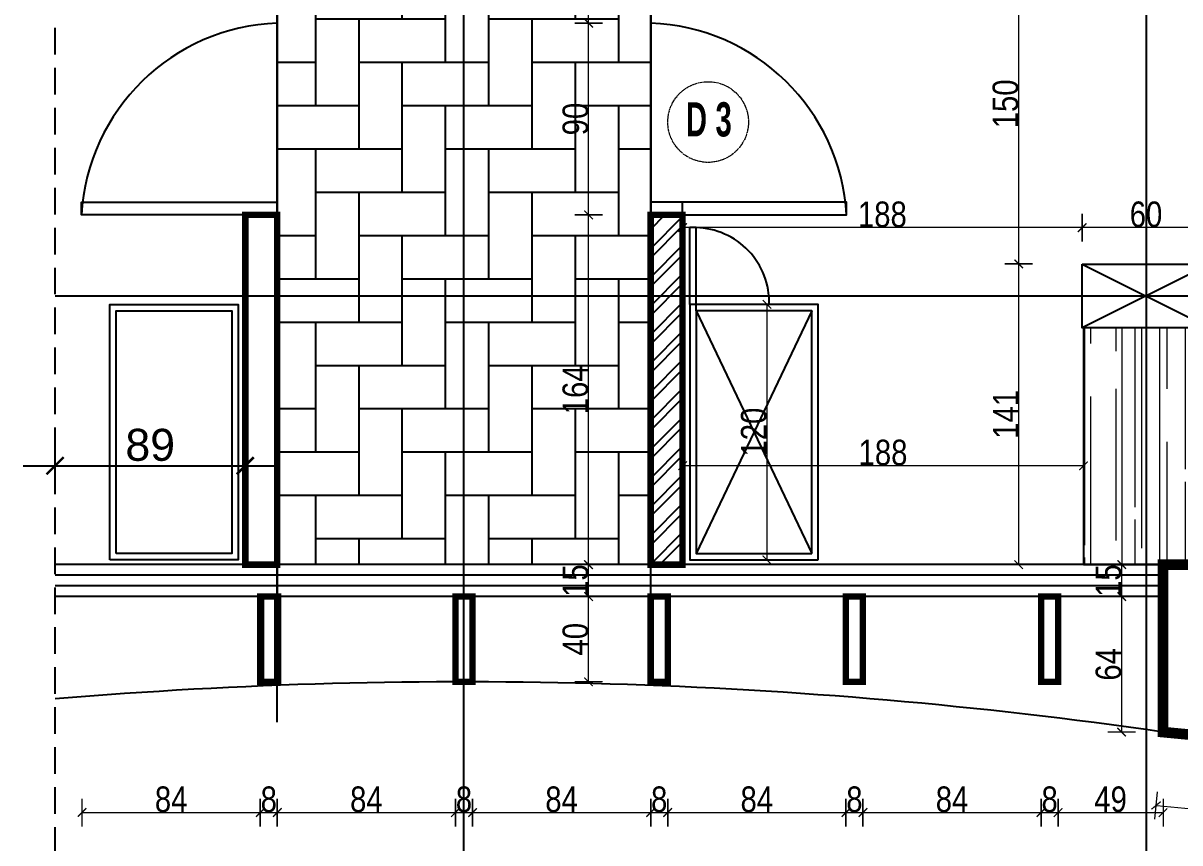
# Model space of a CAD drawing. Extents: x 250879 to 348495, y -51522 to -9360.
# Drawn here: x 284302 to 284845, y -18187 to -17802 of the extents above; entities that cross this region are included whole.
import ezdxf

# ---------------------------------------------------------------- set-up
doc = ezdxf.new("R2010")
doc.units = 0
doc.linetypes.add('CENTER2', pattern=[1.125, 0.75, -0.125, 0.125, -0.125])
doc.linetypes.add('DASHED2', pattern=[0.375, 0.25, -0.125])
doc.layers.get('0').update_dxf_attribs({"linetype": 'CONTINUOUS'})
doc.layers.get('DEFPOINTS').update_dxf_attribs({"color": 9, "linetype": 'CONTINUOUS'})
for name, color, linetype in [('AXIS', 1, 'CONTINUOUS'), ('COLUMN', 5, 'CONTINUOUS'), ('FURNITURE', 4, 'CONTINUOUS'), ('HATCH', 8, 'CONTINUOUS'), ('TEXT', 3, 'CONTINUOUS'), ('WALL', 7, 'CONTINUOUS'), ('WALL1', 2, 'CONTINUOUS')]:
    doc.layers.add(name, color=color, linetype=linetype)
doc.layers.add('AXIS CIRCLE', color=10, linetype='CENTER2', lineweight=20)
doc.layers.add('dimention', color=151, linetype='CONTINUOUS', lineweight=13)
doc.styles.add('DIMTEXT', font='ERASMD.TTF', dxfattribs={"width": 0.75})
doc.styles.get("Standard").update_dxf_attribs({"font": 'sanss___.ttf', "height": 15})
doc.styles.add('yon', font='ARIALN.TTF')
doc.dimstyles.new('CM', dxfattribs={"dimscale": 0, "dimtxt": 12, "dimasz": 0.4, "dimexe": 50, "dimexo": 1000, "dimgap": 0.03, "dimtad": 1, "dimdec": 0, "dimzin": 0, "dimdsep": 46, "dimtxsty": 'yon', "dimblk": 'Ar thick3', "dimcen": 3, "dimdle": 8, "dimse1": 1, "dimse2": 1, "dimclrd": 8, "dimclre": 8, "dimclrt": 30, "dimadec": 0, "dimazin": 0, "dimtfac": 1, "dimtdec": 0, "dimtix": 1, "dimtmove": 1, "dimatfit": 3, "dimfxl": 50, "dimtolj": 1, "dimtzin": 0, "dimlwd": 9, "dimarcsym": 0})
doc.dimstyles.new('STANDARD$0', dxfattribs={"dimscale": 0, "dimtxt": 12, "dimasz": 8, "dimexe": 15, "dimexo": 0.0625, "dimgap": 2, "dimtad": 1, "dimdec": 0, "dimzin": 0, "dimdsep": 46, "dimtxsty": 'Standard', "dimblk1": 'ARCHTICK', "dimblk2": 'ARCHTICK', "dimsah": 1, "dimcen": 0.09, "dimdle": 15, "dimclrd": 3, "dimclre": 3, "dimclrt": 3, "dimazin": 0, "dimtfac": 1, "dimtdec": 0, "dimtofl": 0, "dimtmove": 1, "dimatfit": 3, "dimldrblk": 'ARCHTICK', "dimfxl": 1.0455, "dimfxlon": 1, "dimtolj": 1, "dimtzin": 0, "dimarcsym": 0})

# ---------------------------------------------------------------- blocks, each defined once
blk = doc.blocks.new('COLUMN')
at = {"layer": 'AXIS'}
for p, q in [((236924.7, -9644.26), (236984.7, -9674.26)), ((236984.7, -9644.26), (236924.7, -9674.26))]:
    blk.add_line(p, q, dxfattribs=at)
at = {"layer": 'COLUMN'}
blk.add_lwpolyline([(236924.7, -9644.26), (236984.7, -9644.26), (236984.7, -9674.26), (236924.7, -9674.26)], close=True, dxfattribs=at)
blk = doc.blocks.new('Ar thick3')
at = {"layer": 'dimention'}
blk.add_line((0, 16.2), (0, -16.2), dxfattribs=at)
at = {"layer": 'dimention', "const_width": 1.5}
blk.add_lwpolyline([(-5, -5.1), (5, 4.9)], dxfattribs=at)
blk = doc.blocks.new('*D965')
at = {"layer": 'DEFPOINTS', "color": 0, "linetype": 'Continuous', "transparency": 16777216}
for p in [(284611.6, -18009.82), (284611.6, -18011.46), (284799.73, -18011.46)]:
    blk.add_point(p, dxfattribs=at)
at = {"layer": 'WALL', "color": 8, "linetype": 'Continuous', "lineweight": 9, "transparency": 16777216}
blk.add_line((284799.33, -18009.82), (284612, -18009.82), dxfattribs=at)
at = {"layer": 'WALL', "color": 8, "linetype": 'Continuous', "lineweight": 9, "transparency": 16777216, "xscale": 0.4, "yscale": 0.4, "zscale": 0.4, "rotation": 180}
blk.add_blockref('Ar thick3', (284611.6, -18009.82), dxfattribs=at)
at = {"layer": 'WALL', "color": 8, "linetype": 'Continuous', "lineweight": 9, "transparency": 16777216, "xscale": 0.4, "yscale": 0.4, "zscale": 0.4}
blk.add_blockref('Ar thick3', (284799.73, -18009.82), dxfattribs=at)
at = {"layer": 'WALL', "color": 30, "linetype": 'Continuous', "transparency": 16777216, "insert": (284705.67, -18003.67), "char_height": 12, "attachment_point": 5, "style": 'yon'}
blk.add_mtext('\\A1;188', dxfattribs=at)
blk = doc.blocks.new('*D966')
at = {"layer": 'DEFPOINTS', "color": 0, "linetype": 'Continuous', "transparency": 16777216}
for p in [(284655.71, -17934.12), (284651.19, -18053.97), (284655.71, -18053.97)]:
    blk.add_point(p, dxfattribs=at)
at = {"layer": 'WALL', "color": 8, "linetype": 'Continuous', "lineweight": 9, "transparency": 16777216}
blk.add_line((284651.19, -17934.52), (284651.19, -18053.57), dxfattribs=at)
at = {"layer": 'WALL', "color": 8, "linetype": 'Continuous', "lineweight": 9, "transparency": 16777216, "xscale": 0.4, "yscale": 0.4, "zscale": 0.4}
for p, rotation in [((284651.19, -17934.12), 90), ((284651.19, -18053.97), 270)]:
    blk.add_blockref('Ar thick3', p, dxfattribs=dict(at, rotation=rotation))
at = {"layer": 'WALL', "color": 30, "linetype": 'Continuous', "transparency": 16777216, "insert": (284645.04, -17994.04), "char_height": 12, "attachment_point": 5, "rotation": 90, "style": 'yon'}
blk.add_mtext('\\A1;120', dxfattribs=at)
blk = doc.blocks.new('*D960')
at = {"layer": 'DEFPOINTS', "color": 0, "linetype": 'Continuous', "transparency": 16777216}
for p in [(284317.02, -18124.16), (284837.13, -18124.16), (284837.13, -18234.95)]:
    blk.add_point(p, dxfattribs=at)
at = {"layer": 'WALL', "color": 8, "linetype": 'Continuous', "lineweight": 9, "transparency": 16777216}
blk.add_line((284317.42, -18234.95), (284836.73, -18234.95), dxfattribs=at)
at = {"layer": 'WALL', "color": 8, "linetype": 'Continuous', "lineweight": 9, "transparency": 16777216, "xscale": 0.4, "yscale": 0.4, "zscale": 0.4, "rotation": 180}
blk.add_blockref('Ar thick3', (284317.02, -18234.95), dxfattribs=at)
at = {"layer": 'WALL', "color": 8, "linetype": 'Continuous', "lineweight": 9, "transparency": 16777216, "xscale": 0.4, "yscale": 0.4, "zscale": 0.4}
blk.add_blockref('Ar thick3', (284837.13, -18234.95), dxfattribs=at)
at = {"layer": 'WALL', "color": 30, "linetype": 'Continuous', "transparency": 16777216, "insert": (284577.08, -18228.79), "char_height": 12, "attachment_point": 5, "style": 'yon'}
blk.add_mtext('\\A1;520', dxfattribs=at)
blk = doc.blocks.new('*D961')
at = {"layer": 'DEFPOINTS', "color": 0, "linetype": 'Continuous', "transparency": 16777216}
for p in [(284837.13, -18124.16), (285289.6, -18167.44), (285289.6, -18234.95)]:
    blk.add_point(p, dxfattribs=at)
at = {"layer": 'WALL', "color": 8, "linetype": 'Continuous', "lineweight": 9, "transparency": 16777216}
blk.add_line((284837.53, -18234.95), (285289.2, -18234.95), dxfattribs=at)
at = {"layer": 'WALL', "color": 8, "linetype": 'Continuous', "lineweight": 9, "transparency": 16777216, "xscale": 0.4, "yscale": 0.4, "zscale": 0.4, "rotation": 180}
blk.add_blockref('Ar thick3', (284837.13, -18234.95), dxfattribs=at)
at = {"layer": 'WALL', "color": 8, "linetype": 'Continuous', "lineweight": 9, "transparency": 16777216, "xscale": 0.4, "yscale": 0.4, "zscale": 0.4}
blk.add_blockref('Ar thick3', (285289.6, -18234.95), dxfattribs=at)
at = {"layer": 'WALL', "color": 30, "linetype": 'Continuous', "transparency": 16777216, "insert": (285063.36, -18228.79), "char_height": 12, "attachment_point": 5, "style": 'yon'}
blk.add_mtext('\\A1;452', dxfattribs=at)
blk = doc.blocks.new('*D973')
at = {"layer": 'DEFPOINTS', "color": 0, "linetype": 'Continuous', "transparency": 16777216}
for p in [(284329.69, -18111.2), (284413.33, -18111.2), (284413.33, -18172.53)]:
    blk.add_point(p, dxfattribs=at)
at = {"layer": 'WALL', "color": 8, "linetype": 'Continuous', "lineweight": 9, "transparency": 16777216}
blk.add_line((284330.09, -18172.53), (284412.93, -18172.53), dxfattribs=at)
at = {"layer": 'WALL', "color": 8, "linetype": 'Continuous', "lineweight": 9, "transparency": 16777216, "xscale": 0.4, "yscale": 0.4, "zscale": 0.4, "rotation": 180}
blk.add_blockref('Ar thick3', (284329.69, -18172.53), dxfattribs=at)
at = {"layer": 'WALL', "color": 8, "linetype": 'Continuous', "lineweight": 9, "transparency": 16777216, "xscale": 0.4, "yscale": 0.4, "zscale": 0.4}
blk.add_blockref('Ar thick3', (284413.33, -18172.53), dxfattribs=at)
at = {"layer": 'WALL', "color": 30, "linetype": 'Continuous', "transparency": 16777216, "insert": (284371.51, -18166.37), "char_height": 12, "attachment_point": 5, "style": 'yon'}
blk.add_mtext('\\A1;84', dxfattribs=at)
blk = doc.blocks.new('*D974')
at = {"layer": 'DEFPOINTS', "color": 0, "linetype": 'Continuous', "transparency": 16777216}
for p in [(284413.33, -18111.2), (284421.33, -18111.2), (284421.33, -18172.53)]:
    blk.add_point(p, dxfattribs=at)
at = {"layer": 'WALL', "color": 8, "linetype": 'Continuous', "lineweight": 9, "transparency": 16777216}
blk.add_line((284413.73, -18172.53), (284420.93, -18172.53), dxfattribs=at)
at = {"layer": 'WALL', "color": 8, "linetype": 'Continuous', "lineweight": 9, "transparency": 16777216, "xscale": 0.4, "yscale": 0.4, "zscale": 0.4, "rotation": 180}
blk.add_blockref('Ar thick3', (284413.33, -18172.53), dxfattribs=at)
at = {"layer": 'WALL', "color": 8, "linetype": 'Continuous', "lineweight": 9, "transparency": 16777216, "xscale": 0.4, "yscale": 0.4, "zscale": 0.4}
blk.add_blockref('Ar thick3', (284421.33, -18172.53), dxfattribs=at)
at = {"layer": 'WALL', "color": 30, "linetype": 'Continuous', "transparency": 16777216, "insert": (284417.33, -18166.37), "char_height": 12, "attachment_point": 5, "style": 'yon'}
blk.add_mtext('\\A1;8', dxfattribs=at)
blk = doc.blocks.new('*D975')
at = {"layer": 'DEFPOINTS', "color": 0, "linetype": 'Continuous', "transparency": 16777216}
for p in [(284421.33, -18111.2), (284504.96, -18111.2), (284504.96, -18172.53)]:
    blk.add_point(p, dxfattribs=at)
at = {"layer": 'WALL', "color": 8, "linetype": 'Continuous', "lineweight": 9, "transparency": 16777216}
blk.add_line((284421.73, -18172.53), (284504.56, -18172.53), dxfattribs=at)
at = {"layer": 'WALL', "color": 8, "linetype": 'Continuous', "lineweight": 9, "transparency": 16777216, "xscale": 0.4, "yscale": 0.4, "zscale": 0.4, "rotation": 180}
blk.add_blockref('Ar thick3', (284421.33, -18172.53), dxfattribs=at)
at = {"layer": 'WALL', "color": 8, "linetype": 'Continuous', "lineweight": 9, "transparency": 16777216, "xscale": 0.4, "yscale": 0.4, "zscale": 0.4}
blk.add_blockref('Ar thick3', (284504.96, -18172.53), dxfattribs=at)
at = {"layer": 'WALL', "color": 30, "linetype": 'Continuous', "transparency": 16777216, "insert": (284463.15, -18166.37), "char_height": 12, "attachment_point": 5, "style": 'yon'}
blk.add_mtext('\\A1;84', dxfattribs=at)
blk = doc.blocks.new('*D976')
at = {"layer": 'DEFPOINTS', "color": 0, "linetype": 'Continuous', "transparency": 16777216}
for p in [(284504.96, -18111.2), (284512.96, -18111.2), (284512.96, -18172.53)]:
    blk.add_point(p, dxfattribs=at)
at = {"layer": 'WALL', "color": 8, "linetype": 'Continuous', "lineweight": 9, "transparency": 16777216}
blk.add_line((284505.36, -18172.53), (284512.56, -18172.53), dxfattribs=at)
at = {"layer": 'WALL', "color": 8, "linetype": 'Continuous', "lineweight": 9, "transparency": 16777216, "xscale": 0.4, "yscale": 0.4, "zscale": 0.4, "rotation": 180}
blk.add_blockref('Ar thick3', (284504.96, -18172.53), dxfattribs=at)
at = {"layer": 'WALL', "color": 8, "linetype": 'Continuous', "lineweight": 9, "transparency": 16777216, "xscale": 0.4, "yscale": 0.4, "zscale": 0.4}
blk.add_blockref('Ar thick3', (284512.96, -18172.53), dxfattribs=at)
at = {"layer": 'WALL', "color": 30, "linetype": 'Continuous', "transparency": 16777216, "insert": (284508.96, -18166.37), "char_height": 12, "attachment_point": 5, "style": 'yon'}
blk.add_mtext('\\A1;8', dxfattribs=at)
blk = doc.blocks.new('*D977')
at = {"layer": 'DEFPOINTS', "color": 0, "linetype": 'Continuous', "transparency": 16777216}
for p in [(284512.96, -18111.2), (284596.6, -18111.2), (284596.6, -18172.53)]:
    blk.add_point(p, dxfattribs=at)
at = {"layer": 'WALL', "color": 8, "linetype": 'Continuous', "lineweight": 9, "transparency": 16777216}
blk.add_line((284513.36, -18172.53), (284596.2, -18172.53), dxfattribs=at)
at = {"layer": 'WALL', "color": 8, "linetype": 'Continuous', "lineweight": 9, "transparency": 16777216, "xscale": 0.4, "yscale": 0.4, "zscale": 0.4, "rotation": 180}
blk.add_blockref('Ar thick3', (284512.96, -18172.53), dxfattribs=at)
at = {"layer": 'WALL', "color": 8, "linetype": 'Continuous', "lineweight": 9, "transparency": 16777216, "xscale": 0.4, "yscale": 0.4, "zscale": 0.4}
blk.add_blockref('Ar thick3', (284596.6, -18172.53), dxfattribs=at)
at = {"layer": 'WALL', "color": 30, "linetype": 'Continuous', "transparency": 16777216, "insert": (284554.78, -18166.37), "char_height": 12, "attachment_point": 5, "style": 'yon'}
blk.add_mtext('\\A1;84', dxfattribs=at)
blk = doc.blocks.new('*D978')
at = {"layer": 'DEFPOINTS', "color": 0, "linetype": 'Continuous', "transparency": 16777216}
for p in [(284596.6, -18111.2), (284604.6, -18111.2), (284604.6, -18172.53)]:
    blk.add_point(p, dxfattribs=at)
at = {"layer": 'WALL', "color": 8, "linetype": 'Continuous', "lineweight": 9, "transparency": 16777216}
blk.add_line((284597, -18172.53), (284604.2, -18172.53), dxfattribs=at)
at = {"layer": 'WALL', "color": 8, "linetype": 'Continuous', "lineweight": 9, "transparency": 16777216, "xscale": 0.4, "yscale": 0.4, "zscale": 0.4, "rotation": 180}
blk.add_blockref('Ar thick3', (284596.6, -18172.53), dxfattribs=at)
at = {"layer": 'WALL', "color": 8, "linetype": 'Continuous', "lineweight": 9, "transparency": 16777216, "xscale": 0.4, "yscale": 0.4, "zscale": 0.4}
blk.add_blockref('Ar thick3', (284604.6, -18172.53), dxfattribs=at)
at = {"layer": 'WALL', "color": 30, "linetype": 'Continuous', "transparency": 16777216, "insert": (284600.6, -18166.37), "char_height": 12, "attachment_point": 5, "style": 'yon'}
blk.add_mtext('\\A1;8', dxfattribs=at)
blk = doc.blocks.new('*D979')
at = {"layer": 'DEFPOINTS', "color": 0, "linetype": 'Continuous', "transparency": 16777216}
for p in [(284604.6, -18111.2), (284688.24, -18111.2), (284688.24, -18172.53)]:
    blk.add_point(p, dxfattribs=at)
at = {"layer": 'WALL', "color": 8, "linetype": 'Continuous', "lineweight": 9, "transparency": 16777216}
blk.add_line((284605, -18172.53), (284687.84, -18172.53), dxfattribs=at)
at = {"layer": 'WALL', "color": 8, "linetype": 'Continuous', "lineweight": 9, "transparency": 16777216, "xscale": 0.4, "yscale": 0.4, "zscale": 0.4, "rotation": 180}
blk.add_blockref('Ar thick3', (284604.6, -18172.53), dxfattribs=at)
at = {"layer": 'WALL', "color": 8, "linetype": 'Continuous', "lineweight": 9, "transparency": 16777216, "xscale": 0.4, "yscale": 0.4, "zscale": 0.4}
blk.add_blockref('Ar thick3', (284688.24, -18172.53), dxfattribs=at)
at = {"layer": 'WALL', "color": 30, "linetype": 'Continuous', "transparency": 16777216, "insert": (284646.42, -18166.37), "char_height": 12, "attachment_point": 5, "style": 'yon'}
blk.add_mtext('\\A1;84', dxfattribs=at)
blk = doc.blocks.new('*D980')
at = {"layer": 'DEFPOINTS', "color": 0, "linetype": 'Continuous', "transparency": 16777216}
for p in [(284688.24, -18111.2), (284696.24, -18111.2), (284696.24, -18172.53)]:
    blk.add_point(p, dxfattribs=at)
at = {"layer": 'WALL', "color": 8, "linetype": 'Continuous', "lineweight": 9, "transparency": 16777216}
blk.add_line((284688.64, -18172.53), (284695.84, -18172.53), dxfattribs=at)
at = {"layer": 'WALL', "color": 8, "linetype": 'Continuous', "lineweight": 9, "transparency": 16777216, "xscale": 0.4, "yscale": 0.4, "zscale": 0.4, "rotation": 180}
blk.add_blockref('Ar thick3', (284688.24, -18172.53), dxfattribs=at)
at = {"layer": 'WALL', "color": 8, "linetype": 'Continuous', "lineweight": 9, "transparency": 16777216, "xscale": 0.4, "yscale": 0.4, "zscale": 0.4}
blk.add_blockref('Ar thick3', (284696.24, -18172.53), dxfattribs=at)
at = {"layer": 'WALL', "color": 30, "linetype": 'Continuous', "transparency": 16777216, "insert": (284692.24, -18166.37), "char_height": 12, "attachment_point": 5, "style": 'yon'}
blk.add_mtext('\\A1;8', dxfattribs=at)
blk = doc.blocks.new('*D981')
at = {"layer": 'DEFPOINTS', "color": 0, "linetype": 'Continuous', "transparency": 16777216}
for p in [(284696.24, -18111.2), (284779.87, -18111.2), (284779.87, -18172.53)]:
    blk.add_point(p, dxfattribs=at)
at = {"layer": 'WALL', "color": 8, "linetype": 'Continuous', "lineweight": 9, "transparency": 16777216}
blk.add_line((284696.64, -18172.53), (284779.47, -18172.53), dxfattribs=at)
at = {"layer": 'WALL', "color": 8, "linetype": 'Continuous', "lineweight": 9, "transparency": 16777216, "xscale": 0.4, "yscale": 0.4, "zscale": 0.4, "rotation": 180}
blk.add_blockref('Ar thick3', (284696.24, -18172.53), dxfattribs=at)
at = {"layer": 'WALL', "color": 8, "linetype": 'Continuous', "lineweight": 9, "transparency": 16777216, "xscale": 0.4, "yscale": 0.4, "zscale": 0.4}
blk.add_blockref('Ar thick3', (284779.87, -18172.53), dxfattribs=at)
at = {"layer": 'WALL', "color": 30, "linetype": 'Continuous', "transparency": 16777216, "insert": (284738.06, -18166.37), "char_height": 12, "attachment_point": 5, "style": 'yon'}
blk.add_mtext('\\A1;84', dxfattribs=at)
blk = doc.blocks.new('*D982')
at = {"layer": 'DEFPOINTS', "color": 0, "linetype": 'Continuous', "transparency": 16777216}
for p in [(284779.87, -18111.2), (284787.87, -18111.2), (284787.87, -18172.53)]:
    blk.add_point(p, dxfattribs=at)
at = {"layer": 'WALL', "color": 8, "linetype": 'Continuous', "lineweight": 9, "transparency": 16777216}
blk.add_line((284780.27, -18172.53), (284787.47, -18172.53), dxfattribs=at)
at = {"layer": 'WALL', "color": 8, "linetype": 'Continuous', "lineweight": 9, "transparency": 16777216, "xscale": 0.4, "yscale": 0.4, "zscale": 0.4, "rotation": 180}
blk.add_blockref('Ar thick3', (284779.87, -18172.53), dxfattribs=at)
at = {"layer": 'WALL', "color": 8, "linetype": 'Continuous', "lineweight": 9, "transparency": 16777216, "xscale": 0.4, "yscale": 0.4, "zscale": 0.4}
blk.add_blockref('Ar thick3', (284787.87, -18172.53), dxfattribs=at)
at = {"layer": 'WALL', "color": 30, "linetype": 'Continuous', "transparency": 16777216, "insert": (284783.87, -18166.37), "char_height": 12, "attachment_point": 5, "style": 'yon'}
blk.add_mtext('\\A1;8', dxfattribs=at)
blk = doc.blocks.new('*D983')
at = {"layer": 'DEFPOINTS', "color": 0, "linetype": 'Continuous', "transparency": 16777216}
for p in [(284787.87, -18111.2), (284837.13, -18134.78), (284837.13, -18172.53)]:
    blk.add_point(p, dxfattribs=at)
at = {"layer": 'WALL', "color": 8, "linetype": 'Continuous', "lineweight": 9, "transparency": 16777216}
blk.add_line((284788.27, -18172.53), (284836.73, -18172.53), dxfattribs=at)
at = {"layer": 'WALL', "color": 8, "linetype": 'Continuous', "lineweight": 9, "transparency": 16777216, "xscale": 0.4, "yscale": 0.4, "zscale": 0.4, "rotation": 180}
blk.add_blockref('Ar thick3', (284787.87, -18172.53), dxfattribs=at)
at = {"layer": 'WALL', "color": 8, "linetype": 'Continuous', "lineweight": 9, "transparency": 16777216, "xscale": 0.4, "yscale": 0.4, "zscale": 0.4}
blk.add_blockref('Ar thick3', (284837.13, -18172.53), dxfattribs=at)
at = {"layer": 'WALL', "color": 30, "linetype": 'Continuous', "transparency": 16777216, "insert": (284812.5, -18166.37), "char_height": 12, "attachment_point": 5, "style": 'yon'}
blk.add_mtext('\\A1;49', dxfattribs=at)
blk = doc.blocks.new('_ARCHTICK')
at = {"color": 0, "linetype": 'ByBlock', "const_width": 0.15}
blk.add_lwpolyline([(-0.5, -0.5), (0.5, 0.5)], dxfattribs=at)
blk = doc.blocks.new('*D984')
at = {"layer": 'DEFPOINTS', "color": 0, "linetype": 'Continuous', "transparency": 16777216}
for p in [(284406.33, -18009.82), (284317.02, -18011.46), (284406.33, -18011.46)]:
    blk.add_point(p, dxfattribs=at)
at = {"layer": 'WALL', "color": 3, "linetype": 'Continuous', "lineweight": -2, "transparency": 16777216}
for p, q in [((284317.02, -18010.87), (284317.02, -17994.82)), ((284406.33, -18010.87), (284406.33, -17994.82)), ((284302.02, -18009.82), (284421.33, -18009.82))]:
    blk.add_line(p, q, dxfattribs=at)
at = {"layer": 'WALL', "color": 3, "linetype": 'Continuous', "lineweight": -2, "transparency": 16777216, "xscale": 8, "yscale": 8, "zscale": 8, "rotation": 180}
blk.add_blockref('_ARCHTICK', (284317.02, -18009.82), dxfattribs=at)
at = {"layer": 'WALL', "color": 3, "linetype": 'Continuous', "lineweight": -2, "transparency": 16777216, "xscale": 8, "yscale": 8, "zscale": 8}
blk.add_blockref('_ARCHTICK', (284406.33, -18009.82), dxfattribs=at)
at = {"layer": 'WALL', "color": 3, "linetype": 'Continuous', "transparency": 16777216, "insert": (284361.68, -18000.1), "char_height": 15, "attachment_point": 5}
blk.add_mtext('\\A1;89', dxfattribs=at)
blk = doc.blocks.new('*D1006')
at = {"layer": 'DEFPOINTS', "color": 0, "linetype": 'Continuous', "transparency": 16777216}
for p in [(284817.7, -18071.22), (284837.13, -18071.22), (284837.13, -18134.78)]:
    blk.add_point(p, dxfattribs=at)
at = {"layer": 'WALL', "color": 8, "linetype": 'Continuous', "lineweight": 9, "transparency": 16777216}
blk.add_line((284817.7, -18134.38), (284817.7, -18071.62), dxfattribs=at)
at = {"layer": 'WALL', "color": 8, "linetype": 'Continuous', "lineweight": 9, "transparency": 16777216, "xscale": 0.4, "yscale": 0.4, "zscale": 0.4}
for p, rotation in [((284817.7, -18071.22), 90), ((284817.7, -18134.78), 270)]:
    blk.add_blockref('Ar thick3', p, dxfattribs=dict(at, rotation=rotation))
at = {"layer": 'WALL', "color": 30, "linetype": 'Continuous', "transparency": 16777216, "insert": (284811.55, -18103), "char_height": 12, "attachment_point": 5, "rotation": 90, "style": 'yon'}
blk.add_mtext('\\A1;64', dxfattribs=at)
blk = doc.blocks.new('*D1007')
at = {"layer": 'DEFPOINTS', "color": 0, "linetype": 'Continuous', "transparency": 16777216}
for p in [(284817.7, -18056.22), (284837.13, -18056.22), (284837.13, -18071.22)]:
    blk.add_point(p, dxfattribs=at)
at = {"layer": 'WALL', "color": 8, "linetype": 'Continuous', "lineweight": 9, "transparency": 16777216}
blk.add_line((284817.7, -18070.82), (284817.7, -18056.62), dxfattribs=at)
at = {"layer": 'WALL', "color": 8, "linetype": 'Continuous', "lineweight": 9, "transparency": 16777216, "xscale": 0.4, "yscale": 0.4, "zscale": 0.4}
for p, rotation in [((284817.7, -18056.22), 90), ((284817.7, -18071.22), 270)]:
    blk.add_blockref('Ar thick3', p, dxfattribs=dict(at, rotation=rotation))
at = {"layer": 'WALL', "color": 30, "linetype": 'Continuous', "transparency": 16777216, "insert": (284811.55, -18063.72), "char_height": 12, "attachment_point": 5, "rotation": 90, "style": 'yon'}
blk.add_mtext('\\A1;15', dxfattribs=at)
blk = doc.blocks.new('*D1008')
at = {"layer": 'DEFPOINTS', "color": 0, "linetype": 'Continuous', "transparency": 16777216}
for p in [(284837.13, -18134.78), (285289.6, -18178.07), (285286.3, -18212.53)]:
    blk.add_point(p, dxfattribs=at)
at = {"layer": 'WALL', "color": 8, "linetype": 'Continuous', "lineweight": 9, "transparency": 16777216}
blk.add_line((284834.23, -18169.29), (285285.91, -18212.49), dxfattribs=at)
at = {"layer": 'WALL', "color": 8, "linetype": 'Continuous', "lineweight": 9, "transparency": 16777216, "xscale": 0.4, "yscale": 0.4, "zscale": 0.4}
for p, rotation in [((284833.83, -18169.25), 174.5360487549488), ((285286.3, -18212.53), 354.5360487549488)]:
    blk.add_blockref('Ar thick3', p, dxfattribs=dict(at, rotation=rotation))
at = {"layer": 'WALL', "color": 30, "linetype": 'Continuous', "transparency": 16777216, "insert": (285060.65, -18184.79), "char_height": 12, "attachment_point": 5, "rotation": 354.536, "style": 'yon'}
blk.add_mtext('\\A1;455', dxfattribs=at)
blk = doc.blocks.new('*D1024')
at = {"layer": 'DEFPOINTS', "color": 0, "linetype": 'Continuous', "transparency": 16777216}
for p in [(284769.35, -17915.15), (284769.35, -17915.15), (284747.24, -18056.22)]:
    blk.add_point(p, dxfattribs=at)
at = {"layer": 'WALL', "color": 8, "linetype": 'Continuous', "lineweight": 9, "transparency": 16777216}
blk.add_line((284769.35, -18055.82), (284769.35, -17915.55), dxfattribs=at)
at = {"layer": 'WALL', "color": 8, "linetype": 'Continuous', "lineweight": 9, "transparency": 16777216, "xscale": 0.4, "yscale": 0.4, "zscale": 0.4}
for p, rotation in [((284769.35, -17915.15), 90), ((284769.35, -18056.22), 270)]:
    blk.add_blockref('Ar thick3', p, dxfattribs=dict(at, rotation=rotation))
at = {"layer": 'WALL', "color": 30, "linetype": 'Continuous', "transparency": 16777216, "insert": (284763.29, -17985.68), "char_height": 12, "attachment_point": 5, "rotation": 90, "style": 'yon'}
blk.add_mtext('\\A1;141', dxfattribs=at)
blk = doc.blocks.new('*D1025')
at = {"layer": 'DEFPOINTS', "color": 0, "linetype": 'Continuous', "transparency": 16777216}
for p in [(284769.35, -17764.87), (284778.2, -17764.87), (284769.35, -17915.15)]:
    blk.add_point(p, dxfattribs=at)
at = {"layer": 'WALL', "color": 8, "linetype": 'Continuous', "lineweight": 9, "transparency": 16777216}
blk.add_line((284769.35, -17914.75), (284769.35, -17765.27), dxfattribs=at)
at = {"layer": 'WALL', "color": 8, "linetype": 'Continuous', "lineweight": 9, "transparency": 16777216, "xscale": 0.4, "yscale": 0.4, "zscale": 0.4}
for p, rotation in [((284769.35, -17764.87), 90), ((284769.35, -17915.15), 270)]:
    blk.add_blockref('Ar thick3', p, dxfattribs=dict(at, rotation=rotation))
at = {"layer": 'WALL', "color": 30, "linetype": 'Continuous', "transparency": 16777216, "insert": (284763.19, -17840.01), "char_height": 12, "attachment_point": 5, "rotation": 90, "style": 'yon'}
blk.add_mtext('\\A1;150', dxfattribs=at)
blk = doc.blocks.new('*D1032')
at = {"layer": 'DEFPOINTS', "color": 0, "linetype": 'Continuous', "transparency": 16777216}
for p in [(284567.47, -18071.22), (284596.6, -18071.22), (284596.6, -18111.2)]:
    blk.add_point(p, dxfattribs=at)
at = {"layer": 'WALL', "color": 8, "linetype": 'Continuous', "lineweight": 9, "transparency": 16777216}
blk.add_line((284567.47, -18110.8), (284567.47, -18071.62), dxfattribs=at)
at = {"layer": 'WALL', "color": 8, "linetype": 'Continuous', "lineweight": 9, "transparency": 16777216, "xscale": 0.4, "yscale": 0.4, "zscale": 0.4}
for p, rotation in [((284567.47, -18071.22), 90), ((284567.47, -18111.2), 270)]:
    blk.add_blockref('Ar thick3', p, dxfattribs=dict(at, rotation=rotation))
at = {"layer": 'WALL', "color": 30, "linetype": 'Continuous', "transparency": 16777216, "insert": (284561.31, -18091.21), "char_height": 12, "attachment_point": 5, "rotation": 90, "style": 'yon'}
blk.add_mtext('\\A1;40', dxfattribs=at)
blk = doc.blocks.new('*D1033')
at = {"layer": 'DEFPOINTS', "color": 0, "linetype": 'Continuous', "transparency": 16777216}
for p in [(284567.47, -18056.22), (284567.47, -18056.22), (284596.6, -18071.22)]:
    blk.add_point(p, dxfattribs=at)
at = {"layer": 'WALL', "color": 8, "linetype": 'Continuous', "lineweight": 9, "transparency": 16777216}
blk.add_line((284567.47, -18070.82), (284567.47, -18056.62), dxfattribs=at)
at = {"layer": 'WALL', "color": 8, "linetype": 'Continuous', "lineweight": 9, "transparency": 16777216, "xscale": 0.4, "yscale": 0.4, "zscale": 0.4}
for p, rotation in [((284567.47, -18056.22), 90), ((284567.47, -18071.22), 270)]:
    blk.add_blockref('Ar thick3', p, dxfattribs=dict(at, rotation=rotation))
at = {"layer": 'WALL', "color": 30, "linetype": 'Continuous', "transparency": 16777216, "insert": (284561.31, -18063.72), "char_height": 12, "attachment_point": 5, "rotation": 90, "style": 'yon'}
blk.add_mtext('\\A1;15', dxfattribs=at)
blk = doc.blocks.new('*D1034')
at = {"layer": 'DEFPOINTS', "color": 0, "linetype": 'Continuous', "transparency": 16777216}
for p in [(284567.47, -17892.14), (284596.6, -17892.14), (284567.47, -18056.22)]:
    blk.add_point(p, dxfattribs=at)
at = {"layer": 'WALL', "color": 8, "linetype": 'Continuous', "lineweight": 9, "transparency": 16777216}
blk.add_line((284567.47, -18055.82), (284567.47, -17892.54), dxfattribs=at)
at = {"layer": 'WALL', "color": 8, "linetype": 'Continuous', "lineweight": 9, "transparency": 16777216, "xscale": 0.4, "yscale": 0.4, "zscale": 0.4}
for p, rotation in [((284567.47, -17892.14), 90), ((284567.47, -18056.22), 270)]:
    blk.add_blockref('Ar thick3', p, dxfattribs=dict(at, rotation=rotation))
at = {"layer": 'WALL', "color": 30, "linetype": 'Continuous', "transparency": 16777216, "insert": (284561.31, -17974.18), "char_height": 12, "attachment_point": 5, "rotation": 90, "style": 'yon'}
blk.add_mtext('\\A1;164', dxfattribs=at)
blk = doc.blocks.new('*D1035')
at = {"layer": 'DEFPOINTS', "color": 0, "linetype": 'Continuous', "transparency": 16777216}
for p in [(284567.47, -17802.14), (284596.6, -17802.14), (284596.6, -17892.14)]:
    blk.add_point(p, dxfattribs=at)
at = {"layer": 'WALL', "color": 8, "linetype": 'Continuous', "lineweight": 9, "transparency": 16777216}
blk.add_line((284567.47, -17891.74), (284567.47, -17802.54), dxfattribs=at)
at = {"layer": 'WALL', "color": 8, "linetype": 'Continuous', "lineweight": 9, "transparency": 16777216, "xscale": 0.4, "yscale": 0.4, "zscale": 0.4}
for p, rotation in [((284567.47, -17802.14), 90), ((284567.47, -17892.14), 270)]:
    blk.add_blockref('Ar thick3', p, dxfattribs=dict(at, rotation=rotation))
at = {"layer": 'WALL', "color": 30, "linetype": 'Continuous', "transparency": 16777216, "insert": (284561.31, -17847.14), "char_height": 12, "attachment_point": 5, "rotation": 90, "style": 'yon'}
blk.add_mtext('\\A1;90', dxfattribs=at)
blk = doc.blocks.new('*D1036')
at = {"layer": 'DEFPOINTS', "color": 0, "linetype": 'Continuous', "transparency": 16777216}
for p in [(284567.47, -17589.61), (284596.6, -17589.61), (284596.6, -17802.14)]:
    blk.add_point(p, dxfattribs=at)
at = {"layer": 'WALL', "color": 8, "linetype": 'Continuous', "lineweight": 9, "transparency": 16777216}
blk.add_line((284567.47, -17801.74), (284567.47, -17590.01), dxfattribs=at)
at = {"layer": 'WALL', "color": 8, "linetype": 'Continuous', "lineweight": 9, "transparency": 16777216, "xscale": 0.4, "yscale": 0.4, "zscale": 0.4}
for p, rotation in [((284567.47, -17589.61), 90), ((284567.47, -17802.14), 270)]:
    blk.add_blockref('Ar thick3', p, dxfattribs=dict(at, rotation=rotation))
at = {"layer": 'WALL', "color": 30, "linetype": 'Continuous', "transparency": 16777216, "insert": (284561.31, -17695.88), "char_height": 12, "attachment_point": 5, "rotation": 90, "style": 'yon'}
blk.add_mtext('\\A1;213', dxfattribs=at)
blk = doc.blocks.new('*D1073')
at = {"layer": 'DEFPOINTS', "color": 0, "linetype": 'Continuous', "transparency": 16777216}
for p in [(284799.12, -17898.08), (284799.12, -17915.15), (284859.12, -17915.15)]:
    blk.add_point(p, dxfattribs=at)
at = {"layer": 'WALL', "color": 8, "linetype": 'Continuous', "lineweight": 9, "transparency": 16777216}
blk.add_line((284858.72, -17898.08), (284799.52, -17898.08), dxfattribs=at)
at = {"layer": 'WALL', "color": 8, "linetype": 'Continuous', "lineweight": 9, "transparency": 16777216, "xscale": 0.4, "yscale": 0.4, "zscale": 0.4, "rotation": 180}
blk.add_blockref('Ar thick3', (284799.12, -17898.08), dxfattribs=at)
at = {"layer": 'WALL', "color": 8, "linetype": 'Continuous', "lineweight": 9, "transparency": 16777216, "xscale": 0.4, "yscale": 0.4, "zscale": 0.4}
blk.add_blockref('Ar thick3', (284859.12, -17898.08), dxfattribs=at)
at = {"layer": 'WALL', "color": 30, "linetype": 'Continuous', "transparency": 16777216, "insert": (284829.12, -17891.92), "char_height": 12, "attachment_point": 5, "style": 'yon'}
blk.add_mtext('\\A1;60', dxfattribs=at)
blk = doc.blocks.new('*D1074')
at = {"layer": 'DEFPOINTS', "color": 0, "linetype": 'Continuous', "transparency": 16777216}
for p in [(284611.6, -17898.08), (284611.6, -17907.98), (284799.12, -17915.15)]:
    blk.add_point(p, dxfattribs=at)
at = {"layer": 'WALL', "color": 8, "linetype": 'Continuous', "lineweight": 9, "transparency": 16777216}
blk.add_line((284798.72, -17898.08), (284612, -17898.08), dxfattribs=at)
at = {"layer": 'WALL', "color": 8, "linetype": 'Continuous', "lineweight": 9, "transparency": 16777216, "xscale": 0.4, "yscale": 0.4, "zscale": 0.4, "rotation": 180}
blk.add_blockref('Ar thick3', (284611.6, -17898.08), dxfattribs=at)
at = {"layer": 'WALL', "color": 8, "linetype": 'Continuous', "lineweight": 9, "transparency": 16777216, "xscale": 0.4, "yscale": 0.4, "zscale": 0.4}
blk.add_blockref('Ar thick3', (284799.12, -17898.08), dxfattribs=at)
at = {"layer": 'WALL', "color": 30, "linetype": 'Continuous', "transparency": 16777216, "insert": (284705.36, -17891.92), "char_height": 12, "attachment_point": 5, "style": 'yon'}
blk.add_mtext('\\A1;188', dxfattribs=at)
blk = doc.blocks.new('*D1483')
at = {"layer": 'DEFPOINTS', "color": 0, "linetype": 'Continuous', "transparency": 16777216}
for p in [(285434.23, -17534.99), (284661.4, -17544.99), (285435.34, -17544.99), (285408.93, -17561.56), (285477.51, -17925.15)]:
    blk.add_point(p, dxfattribs=at)
at = {"layer": 'WALL', "color": 8, "linetype": 'Continuous', "lineweight": 9, "transparency": 16777216}
blk.add_arc((285435.34, -17544.99), 31.18, 180.7351, 275.5948, dxfattribs=at)
at = {"layer": 'WALL', "color": 8, "linetype": 'Continuous', "lineweight": 9, "transparency": 16777216, "xscale": 0.4, "yscale": 0.4, "zscale": 0.4}
for p, rotation in [((285404.17, -17544.99), 90.36756948147033), ((285438.78, -17575.97), 5.962370697290273)]:
    blk.add_blockref('Ar thick3', p, dxfattribs=dict(at, rotation=rotation))
at = {"layer": 'WALL', "color": 30, "linetype": 'Continuous', "transparency": 16777216, "insert": (285418.65, -17563.63), "char_height": 12, "attachment_point": 5, "rotation": 318.165, "style": 'yon'}
blk.add_mtext('\\A1;96°', dxfattribs=at)

msp = doc.modelspace()

# ---------------------------------------------------------------- hatches: boundary and pattern name
at = {"layer": 'AXIS'}
h = msp.add_hatch(dxfattribs=at)
h.set_pattern_fill('ANSI32', color=256, style=0)
h.paths.add_polyline_path([(284611.60055, -17892.14199), (284596.60055, -17892.14199), (284596.60055, -17930.15306), (284611.60055, -17930.15306)])
h.paths.add_polyline_path([(284611.60055, -17930.15306), (284596.60055, -17930.15306), (284596.60055, -18056.21642), (284611.60055, -18056.21642)])
at = {"layer": 'AXIS CIRCLE'}
h = msp.add_hatch(dxfattribs=at)
h.set_pattern_fill('AR-RROOF', color=256, scale=0.7, angle=90, style=0)
h.paths.add_polyline_path([(284859.12367, -17945.15306), (284829.12367, -17945.15306), (284829.12367, -18056.21642), (284859.12367, -18056.21642)])
h.paths.add_polyline_path([(284829.12367, -17945.15306), (284799.73003, -17945.15306), (284799.73003, -18056.21642), (284829.12367, -18056.21642)])
at = {"layer": 'HATCH', "linetype": 'ByBlock', "ltscale": 3}
h = msp.add_hatch(dxfattribs=at)
h.set_pattern_fill('AR-HBONE', color=256, scale=0.2, angle=45, style=0)
h.paths.add_polyline_path([(284421.32787, -17003.1407), (284596.60055, -17003.1407), (284596.60055, -18056.21642), (284421.32787, -18056.21642)])

# ---------------------------------------------------------------- linework, layer by layer
at = {"layer": 'AXIS'}
for p, q in [((284508.96421, -18341.87513), (284508.96421, -17003.1407)), ((284829.12367, -17003.1407), (284829.12367, -18291.87513)), ((284317.02343, -17930.15306), (285635.13818, -17930.15306))]:
    msp.add_line(p, q, dxfattribs=at)
at = {"layer": 'AXIS', "linetype": 'DASHED2', "ltscale": 50}
msp.add_lwpolyline([(285616.91296, -18341.87513), (284317.02343, -18341.87513), (284317.02343, -17003.1407), (285616.91296, -17003.1407)], close=True, dxfattribs=at)
at = {"layer": 'AXIS'}
msp.add_lwpolyline([(284421.32787, -17003.1407), (284596.60055, -17003.1407), (284596.60055, -18056.21642), (284421.32787, -18056.21642)], close=True, dxfattribs=at)
at = {"layer": 'AXIS CIRCLE'}
msp.add_circle((284623.57331, -17848.54361), 18.93611, dxfattribs=at)
at = {"layer": 'FURNITURE'}
for p, q in [((284421.32787, -17892.14199), (284329.36452, -17892.14199)), ((284596.60055, -17892.14199), (284688.5639, -17892.14199)), ((284614.93022, -17934.11824), (284614.93022, -17898.08)), ((284617.93022, -17898.08), (284614.93022, -17898.08)), ((284617.93022, -17937.11824), (284617.93022, -17898.08)), ((284617.93022, -17937.11824), (284672.1913, -18050.96914)), ((284672.1913, -17937.11824), (284617.93022, -18050.96914))]:
    msp.add_line(p, q, dxfattribs=at)
at = {"layer": 'FURNITURE', "flags": 128}
for points in [[(284421.32787, -17892.14199), (284329.36452, -17892.14199), (284329.36452, -17886.14199), (284421.32787, -17886.14199), (284421.32787, -17892.14199)], [(284596.60055, -17892.14199), (284688.5639, -17892.14199), (284688.5639, -17886.14199), (284596.60055, -17886.14199), (284596.60055, -17892.14199)]]:
    msp.add_lwpolyline(points, dxfattribs=at)
at = {"layer": 'FURNITURE'}
for points in [[(284342.73711, -18053.96914), (284342.73711, -17934.11824), (284402.9982, -17934.11824), (284402.9982, -18053.96914)], [(284675.1913, -18053.96914), (284675.1913, -17934.11824), (284614.93022, -17934.11824), (284614.93022, -18053.96914)], [(284345.73711, -18050.96914), (284345.73711, -17937.11824), (284399.9982, -17937.11824), (284399.9982, -18050.96914)], [(284672.1913, -18050.96914), (284672.1913, -17937.11824), (284617.93022, -17937.11824), (284617.93022, -18050.96914)], [(284859.12367, -17945.15306), (284799.73003, -17945.15306), (284799.73003, -18056.21642), (284859.12367, -18056.21642)]]:
    msp.add_lwpolyline(points, close=True, dxfattribs=at)
for points in [[(284837.12692, -18056.21642), (284317.02343, -18056.21642)], [(284837.12692, -18071.21642), (284317.02343, -18071.21642)]]:
    msp.add_lwpolyline(points, dxfattribs=at)
for centre, radius, start, end in [((284424.80874, -17897.68356), 95.60496, 92.0865356, 176.6770907), ((284593.11968, -17897.68356), 95.60496, 3.3229093, 87.9134645), ((284617.09933, -17933.21976), 35.14959, 358.535272, 88.6454884)]:
    msp.add_arc(centre, radius, start, end, dxfattribs=at)
at = {"layer": 'FURNITURE', "ltscale": 3}
msp.add_arc((284508.96421, -20406.49876), 2295.29455, 81.78014383, 94.7968808, dxfattribs=at)
at = {"layer": 'HATCH', "linetype": 'ByBlock', "ltscale": 3}
for p, q in [((284596.60055, -18093.78), (284596.60055, -17754.86779)), ((284421.32787, -18130.0542), (284421.32787, -17792.14199))]:
    msp.add_line(p, q, dxfattribs=at)
at = {"layer": 'WALL', "ltscale": 3}
for p, q in [((284596.60055, -17310.78), (284596.60055, -18056.21642)), ((284421.32787, -17323.81607), (284421.32787, -18092.49063)), ((284421.32787, -17323.81607), (284421.32787, -18092.49063)), ((284421.32787, -17929.82389), (284421.32787, -17886.14199)), ((284596.60055, -17929.82389), (284596.60055, -17886.14199)), ((284611.60055, -17929.82389), (284611.60055, -17886.14199)), ((284406.32787, -17892.14199), (284406.32787, -18056.21642)), ((284406.32787, -17892.14199), (284406.32787, -18056.21642)), ((284406.32787, -17929.82389), (284406.32787, -17892.14199)), ((284611.60055, -17892.14199), (284611.60055, -18056.21642))]:
    msp.add_line(p, q, dxfattribs=at)
at = {"layer": 'WALL', "linetype": 'Continuous', "const_width": 3}
for points in [[(284406.32787, -17892.14199), (284421.32787, -17892.14199), (284421.32787, -18056.21642), (284406.32787, -18056.21642), (284406.32787, -17892.14199)], [(284611.60055, -17892.14199), (284611.60055, -18056.21642), (284596.60055, -18056.21642), (284596.60055, -17892.14199), (284611.60055, -17892.14199)], [(284421.32787, -18071.21642), (284421.32787, -18111.20422), (284421.32787, -18071.21642), (284421.32787, -18111.20422), (284413.32787, -18111.20422), (284413.32787, -18071.21642), (284421.32787, -18071.21642)], [(284421.7585, -18071.21642), (284421.7585, -18111.20422), (284421.7585, -18071.21642), (284421.7585, -18111.20422), (284413.7585, -18111.20422), (284413.7585, -18071.21642), (284421.7585, -18071.21642)], [(284504.96421, -18071.21642), (284504.96421, -18111.20422), (284504.96421, -18071.21642), (284504.96421, -18111.20422), (284512.96421, -18111.20422), (284512.96421, -18071.21642), (284504.96421, -18071.21642)], [(284596.60055, -18071.21642), (284596.60055, -18111.20422), (284596.60055, -18071.21642), (284596.60055, -18111.20422), (284604.60055, -18111.20422), (284604.60055, -18071.21642), (284596.60055, -18071.21642)], [(284688.23689, -18071.21642), (284688.23689, -18111.20422), (284688.23689, -18071.21642), (284688.23689, -18111.20422), (284696.23689, -18111.20422), (284696.23689, -18071.21642), (284688.23689, -18071.21642)], [(284779.87323, -18071.21642), (284779.87323, -18111.20422), (284779.87323, -18071.21642), (284779.87323, -18111.20422), (284787.87323, -18111.20422), (284787.87323, -18071.21642), (284779.87323, -18071.21642)]]:
    msp.add_lwpolyline(points, dxfattribs=at)
at = {"layer": 'WALL', "linetype": 'Continuous', "ltscale": 3, "const_width": 5}
msp.add_lwpolyline([(285289.60055, -18061.21642), (285289.60055, -18178.06532), (284837.12692, -18134.78437), (284837.12692, -18056.21642), (284837.12692, -18056.21642), (284857.12692, -18056.21642), (284857.12692, -18114.78437), (285269.60055, -18158.06532), (285269.60055, -18061.21642), (285289.60055, -18061.21642)], dxfattribs=at)
at = {"layer": 'WALL', "linetype": 'Continuous', "ltscale": 3}
for points in [[(284837.12692, -18061.21642), (284317.02343, -18061.21642)], [(284837.12692, -18066.21642), (284317.02343, -18066.21642)]]:
    msp.add_lwpolyline(points, dxfattribs=at)
at = {"layer": 'WALL1', "linetype": 'ByBlock', "ltscale": 3}
for p, q in [((284406.32787, -17892.14199), (284421.32787, -17892.14199)), ((284611.60055, -17892.14199), (284596.60055, -17892.14199))]:
    msp.add_line(p, q, dxfattribs=at)

# ---------------------------------------------------------------- block references
at = {"layer": 'WALL', "linetype": 'Continuous'}
msp.add_blockref('COLUMN', (47874.42419, -8270.89654), dxfattribs=at)

# ---------------------------------------------------------------- texts
at = {"layer": 'TEXT', "insert": (284625.43151, -17847.38914), "char_height": 16, "width": 46.0839107, "attachment_point": 5, "style": 'DIMTEXT'}
msp.add_mtext('{\\fTechnicBold|b1|i0|c2|p2;\\T1.4;D3}', dxfattribs=at)

# ---------------------------------------------------------------- dimensions: what is measured, and where the dimension line sits
at = {"layer": 'WALL', "linetype": 'Continuous'}
dim = msp.add_angular_dim_2l(base=(285408.93442, -17561.5598), line1=((285434.23185, -17534.98848), (285477.5128, -17925.15306)), line2=((285435.34115, -17544.98848), (284661.39856, -17544.98848)), dimstyle='CM', override={"dimscale": 1}, dxfattribs=at)
dim.commit()
dim.dimension.update_dxf_attribs({"geometry": '*D1483', "text_midpoint": (285418.6539, -17563.62921)})
for base, p1, p2, angle, dimstyle, picture, middle in [((284567.46912, -17589.61238), (284596.60055, -17802.14199), (284596.60055, -17589.61238), 90, 'CM', '*D1036', (284561.31225, -17695.87719)), ((284769.34733, -17764.86779), (284769.34733, -17915.15306), (284778.20177, -17764.86779), 90, 'CM', '*D1025', (284763.19046, -17840.01043)), ((284567.46912, -17802.14199), (284596.60055, -17892.14199), (284596.60055, -17802.14199), 90, 'CM', '*D1035', (284561.31225, -17847.14199)), ((284567.46912, -17892.14199), (284567.46912, -18056.21642), (284596.60055, -17892.14199), 90, 'CM', '*D1034', (284561.31225, -17974.17921)), ((284769.34733, -17915.15306), (284747.2389, -18056.21642), (284769.34733, -17915.15306), 90, 'CM', '*D1024', (284763.29278, -17985.68474)), ((284651.19194, -18053.96914), (284655.70923, -17934.11824), (284655.70923, -18053.96914), 90, 'CM', '*D966', (284645.03506, -17994.04369)), ((284406.32787, -18009.82425), (284317.02343, -18011.4568), (284406.32787, -18011.4568), 180, 'STANDARD$0', '*D984', (284361.67565, -18000.09792)), ((284567.46912, -18056.21642), (284596.60055, -18071.21642), (284567.46912, -18056.21642), 90, 'CM', '*D1033', (284561.31225, -18063.71642)), ((284817.70204, -18056.21642), (284837.12692, -18071.21642), (284837.12692, -18056.21642), 90, 'CM', '*D1007', (284811.54517, -18063.71642)), ((284567.46912, -18071.21642), (284596.60055, -18111.20422), (284596.60055, -18071.21642), 90, 'CM', '*D1032', (284561.31225, -18091.21032)), ((284817.70204, -18071.21642), (284837.12692, -18134.78437), (284837.12692, -18071.21642), 90, 'CM', '*D1006', (284811.54517, -18103.00039))]:
    dim = msp.add_linear_dim(base=base, p1=p1, p2=p2, angle=angle, dimstyle=dimstyle, override={"dimscale": 1}, dxfattribs=at)
    dim.commit()
    dim.dimension.update_dxf_attribs({"geometry": picture, "text_midpoint": middle})
for base, p1, p2, picture, middle in [((284611.60055, -17898.08), (284799.12367, -17915.15306), (284611.60055, -17907.98294), '*D1074', (284705.36211, -17891.92312)), ((284799.12367, -17898.08), (284859.12367, -17915.15306), (284799.12367, -17915.15306), '*D1073', (284829.12367, -17891.92312)), ((284611.60055, -18009.82425), (284799.73003, -18011.4568), (284611.60055, -18011.4568), '*D965', (284705.66529, -18003.66738)), ((284413.32787, -18172.5308), (284329.69153, -18111.20422), (284413.32787, -18111.20422), '*D973', (284371.5097, -18166.37392)), ((284421.32787, -18172.5308), (284413.32787, -18111.20422), (284421.32787, -18111.20422), '*D974', (284417.32787, -18166.37392)), ((284504.96421, -18172.5308), (284421.32787, -18111.20422), (284504.96421, -18111.20422), '*D975', (284463.14604, -18166.37392)), ((284512.96421, -18172.5308), (284504.96421, -18111.20422), (284512.96421, -18111.20422), '*D976', (284508.96421, -18166.37392)), ((284596.60055, -18172.5308), (284512.96421, -18111.20422), (284596.60055, -18111.20422), '*D977', (284554.78238, -18166.37392)), ((284604.60055, -18172.5308), (284596.60055, -18111.20422), (284604.60055, -18111.20422), '*D978', (284600.60055, -18166.37392)), ((284688.23689, -18172.5308), (284604.60055, -18111.20422), (284688.23689, -18111.20422), '*D979', (284646.41872, -18166.37392)), ((284696.23689, -18172.5308), (284688.23689, -18111.20422), (284696.23689, -18111.20422), '*D980', (284692.23689, -18166.37392)), ((284779.87323, -18172.5308), (284696.23689, -18111.20422), (284779.87323, -18111.20422), '*D981', (284738.05506, -18166.37392)), ((284787.87323, -18172.5308), (284779.87323, -18111.20422), (284787.87323, -18111.20422), '*D982', (284783.87323, -18166.37392)), ((284837.12692, -18172.5308), (284787.87323, -18111.20422), (284837.12692, -18134.78437), '*D983', (284812.50007, -18166.37392)), ((284837.12692, -18234.95163), (284317.02343, -18124.15557), (284837.12692, -18124.15557), '*D960', (284577.07517, -18228.79475)), ((285289.60055, -18234.95163), (284837.12692, -18124.15557), (285289.60055, -18167.43652), '*D961', (285063.36373, -18228.79475))]:
    dim = msp.add_linear_dim(base=base, p1=p1, p2=p2, dimstyle='CM', override={"dimscale": 1}, dxfattribs=at)
    dim.commit()
    dim.dimension.update_dxf_attribs({"geometry": picture, "text_midpoint": middle})
dim = msp.add_aligned_dim(p1=(284837.12692, -18134.78437), p2=(285289.60055, -18178.06532), distance=-34.62265, dimstyle='CM', override={"dimscale": 1}, dxfattribs=at)
dim.commit()
dim.dimension.update_dxf_attribs({"geometry": '*D1008', "text_midpoint": (285060.6509, -18184.78573)})

doc.saveas('drawing.dxf')
